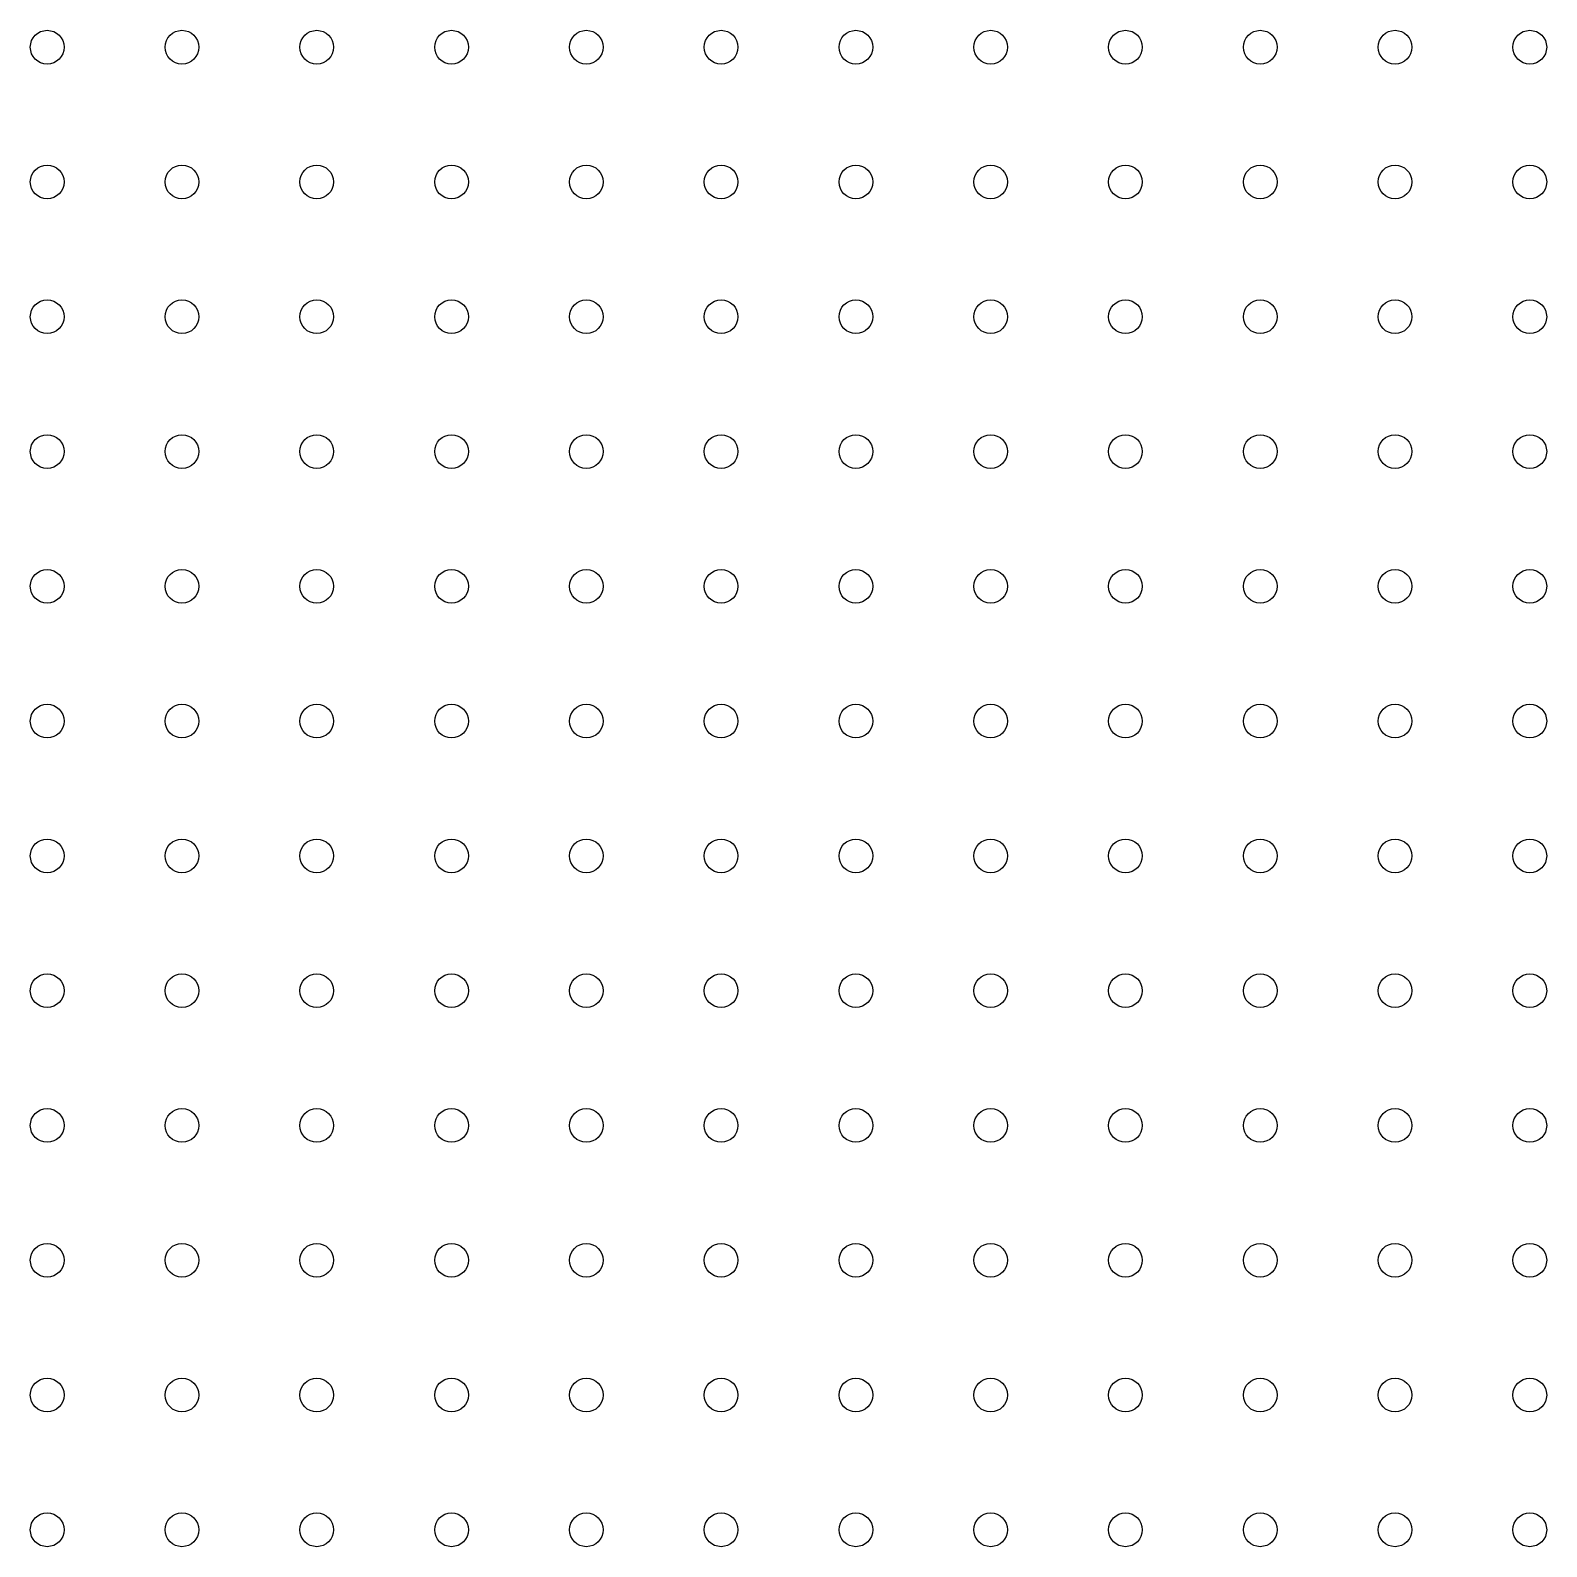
# Model space of a CAD drawing. Header units: metres. Extents: x -11.2 to 11.2, y -11.2 to 11.2.
import ezdxf

# ---------------------------------------------------------------- set-up
doc = ezdxf.new("R2010")
doc.units = ezdxf.units.M

msp = doc.modelspace()

# ---------------------------------------------------------------- linework, layer by layer
for centre in [(-11, 11), (-9, 11), (-7, 11), (-5, 11), (-3, 11), (-1, 11), (1, 11), (3, 11), (5, 11), (7, 11), (9, 11), (11, 11), (-11, 9), (-9, 9), (-7, 9), (-5, 9), (-3, 9), (-1, 9), (1, 9), (3, 9), (5, 9), (7, 9), (9, 9), (11, 9), (-11, 7), (-9, 7), (-7, 7), (-5, 7), (-3, 7), (-1, 7), (1, 7), (3, 7), (5, 7), (7, 7), (9, 7), (11, 7), (-11, 5), (-9, 5), (-7, 5), (-5, 5), (-3, 5), (-1, 5), (1, 5), (3, 5), (5, 5), (7, 5), (9, 5), (11, 5), (-11, 3), (-9, 3), (-7, 3), (-5, 3), (-3, 3), (-1, 3), (1, 3), (3, 3), (5, 3), (7, 3), (9, 3), (11, 3), (-11, 1), (-9, 1), (-7, 1), (-5, 1), (-3, 1), (-1, 1), (1, 1), (3, 1), (5, 1), (7, 1), (9, 1), (11, 1), (-11, -1), (-9, -1), (-7, -1), (-5, -1), (-3, -1), (-1, -1), (1, -1), (3, -1), (5, -1), (7, -1), (9, -1), (11, -1), (-11, -3), (-9, -3), (-7, -3), (-5, -3), (-3, -3), (-1, -3), (1, -3), (3, -3), (5, -3), (7, -3), (9, -3), (11, -3), (-11, -5), (-9, -5), (-7, -5), (-5, -5), (-3, -5), (-1, -5), (1, -5), (3, -5), (5, -5), (7, -5), (9, -5), (11, -5), (-11, -7), (-9, -7), (-7, -7), (-5, -7), (-3, -7), (-1, -7), (1, -7), (3, -7), (5, -7), (7, -7), (9, -7), (11, -7), (-11, -9), (-9, -9), (-7, -9), (-5, -9), (-3, -9), (-1, -9), (1, -9), (3, -9), (5, -9), (7, -9), (9, -9), (11, -9), (-11, -11), (-9, -11), (-7, -11), (-5, -11), (-3, -11), (-1, -11), (1, -11), (3, -11), (5, -11), (7, -11), (9, -11), (11, -11)]:
    msp.add_circle(centre, 0.25)

doc.saveas('drawing.dxf')
